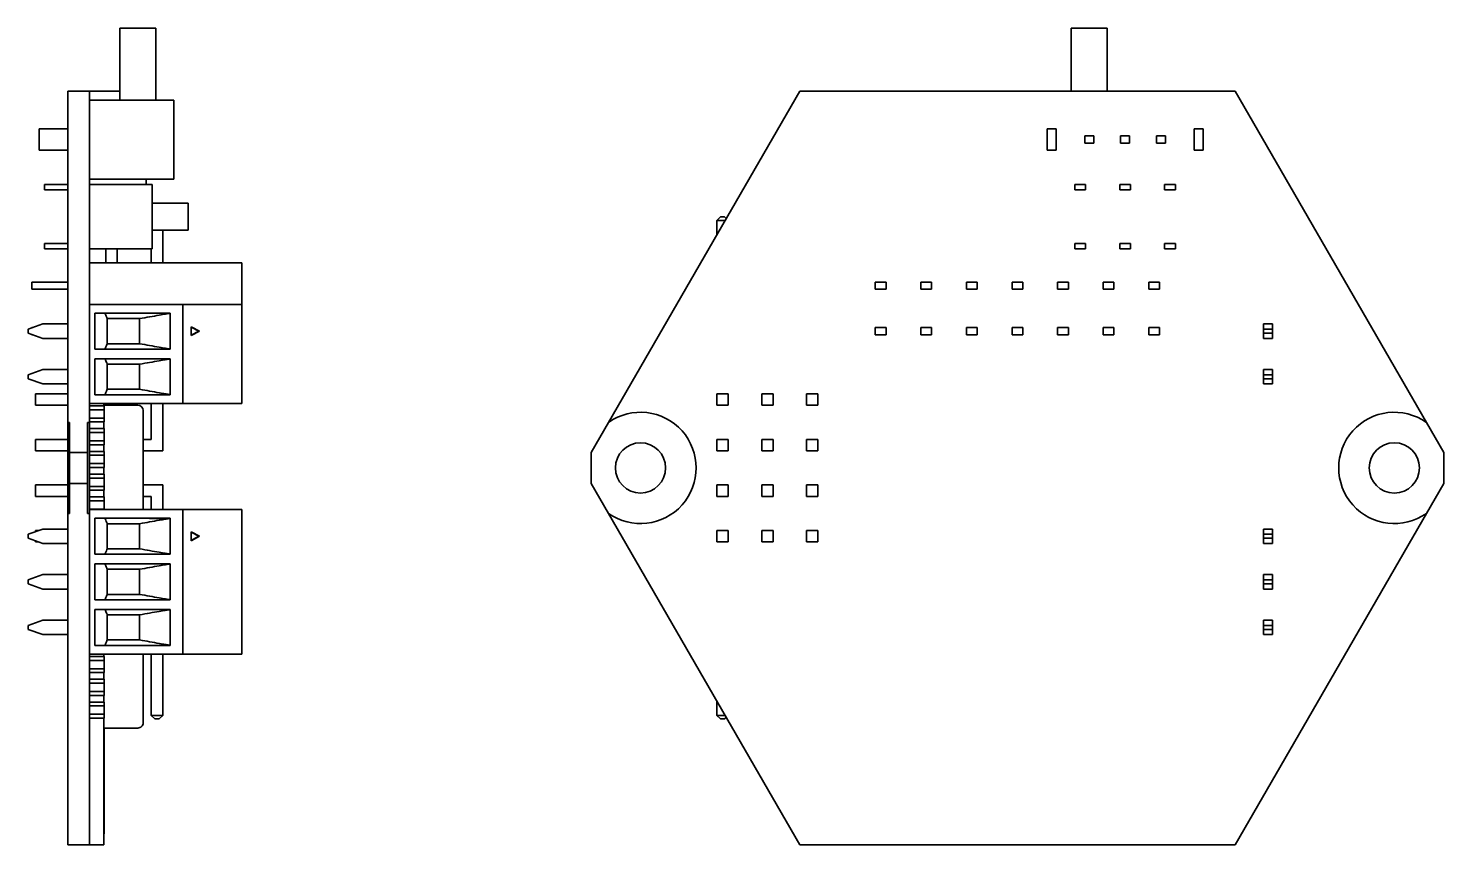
# Model space of a CAD drawing. Header units: millimetres. Extents: x -2 to 186, y -2 to 123.
# Drawn here: x 107.3 to 186.2, y 0 to 45.5 of the extents above; entities that cross this region are included whole.
import ezdxf

# ---------------------------------------------------------------- set-up
doc = ezdxf.new("R2010")
doc.units = ezdxf.units.MM
doc.header["$LTSCALE"] = 0.75
doc.layers.add('表示', color=7, linetype='Continuous', lineweight=35)

msp = doc.modelspace()

# ---------------------------------------------------------------- linework, layer by layer
at = {"layer": '表示', "extrusion": (-1e-16, -1, 0)}
for p, q in [((112.421, 45.5), (114.421, 45.5)), ((112.421, 41.5), (112.421, 45.5)), ((114.421, 41.5), (114.421, 45.5)), ((165.429, 45.5), (167.429, 45.5)), ((165.429, 42), (165.429, 45.5)), ((167.429, 42), (167.429, 45.5)), ((110.721, 42), (109.521, 42)), ((109.521, 23.534), (109.521, 42)), ((112.021, 42), (110.721, 42)), ((110.721, 42), (110.721, 23.534)), ((112.021, 42), (112.421, 42)), ((150.305, 42), (139.644, 23.534)), ((174.554, 42), (150.305, 42)), ((185.215, 23.534), (174.554, 42)), ((110.721, 41.5), (115.421, 41.5)), ((115.421, 41.5), (115.421, 37.1)), ((109.521, 39.9), (107.921, 39.9)), ((107.921, 38.7), (107.921, 39.9)), ((164.579, 39.9), (164.079, 39.9)), ((164.079, 39.9), (164.079, 38.7)), ((164.579, 38.7), (164.579, 39.9)), ((166.179, 39.5), (166.179, 39.1)), ((166.679, 39.5), (166.179, 39.5)), ((166.679, 39.1), (166.679, 39.5)), ((168.679, 39.5), (168.179, 39.5)), ((168.179, 39.5), (168.179, 39.1)), ((168.679, 39.1), (168.679, 39.5)), ((170.679, 39.5), (170.179, 39.5)), ((170.179, 39.5), (170.179, 39.1)), ((170.679, 39.1), (170.679, 39.5)), ((172.279, 39.9), (172.279, 38.7)), ((172.779, 39.9), (172.279, 39.9)), ((172.779, 38.7), (172.779, 39.9)), ((109.521, 38.7), (107.921, 38.7)), ((164.079, 38.7), (164.579, 38.7)), ((166.179, 39.1), (166.679, 39.1)), ((168.179, 39.1), (168.679, 39.1)), ((170.179, 39.1), (170.679, 39.1)), ((172.279, 38.7), (172.779, 38.7)), ((110.721, 37.1), (115.421, 37.1)), ((113.881, 37.1), (113.881, 36.8)), ((109.521, 36.8), (108.221, 36.8)), ((108.221, 36.5), (108.221, 36.8)), ((109.521, 36.5), (108.221, 36.5)), ((110.721, 36.8), (114.221, 36.8)), ((114.221, 36.8), (114.221, 33.2)), ((165.629, 36.8), (165.629, 36.5)), ((166.229, 36.8), (165.629, 36.8)), ((165.629, 36.5), (166.229, 36.5)), ((166.229, 36.5), (166.229, 36.8)), ((168.129, 36.8), (168.129, 36.5)), ((168.729, 36.8), (168.129, 36.8)), ((168.129, 36.5), (168.729, 36.5)), ((168.729, 36.5), (168.729, 36.8)), ((170.629, 36.8), (170.629, 36.5)), ((171.229, 36.8), (170.629, 36.8)), ((170.629, 36.5), (171.229, 36.5)), ((171.229, 36.5), (171.229, 36.8)), ((114.221, 35.75), (116.221, 35.75)), ((116.221, 35.75), (116.221, 34.25)), ((145.881, 34.992), (145.681, 34.792)), ((145.681, 34.792), (146.143, 34.792)), ((145.681, 33.992), (145.681, 34.792)), ((146.117, 34.992), (145.881, 34.992)), ((146.207, 34.902), (146.117, 34.992)), ((114.221, 34.25), (116.221, 34.25)), ((114.808, 32.43), (114.808, 34.25)), ((109.521, 33.5), (108.221, 33.5)), ((108.221, 33.2), (108.221, 33.5)), ((109.521, 33.2), (108.221, 33.2)), ((110.721, 33.2), (114.221, 33.2)), ((111.632, 32.43), (111.632, 33.2)), ((112.268, 32.43), (112.268, 33.2)), ((114.172, 32.43), (114.172, 33.2)), ((165.629, 33.5), (165.629, 33.2)), ((166.229, 33.5), (165.629, 33.5)), ((165.629, 33.2), (166.229, 33.2)), ((166.229, 33.2), (166.229, 33.5)), ((168.129, 33.5), (168.129, 33.2)), ((168.729, 33.5), (168.129, 33.5)), ((168.129, 33.2), (168.729, 33.2)), ((168.729, 33.2), (168.729, 33.5)), ((170.629, 33.5), (170.629, 33.2)), ((171.229, 33.5), (170.629, 33.5)), ((170.629, 33.2), (171.229, 33.2)), ((171.229, 33.2), (171.229, 33.5)), ((110.721, 32.43), (119.221, 32.43)), ((119.221, 32.43), (119.221, 30.115)), ((109.521, 31.36), (107.521, 31.36)), ((107.521, 30.96), (107.521, 31.36)), ((109.521, 30.96), (107.521, 30.96)), ((155.109, 31.36), (154.509, 31.36)), ((154.509, 31.36), (154.509, 30.96)), ((154.509, 30.96), (155.109, 30.96)), ((155.109, 30.96), (155.109, 31.36)), ((157.649, 31.36), (157.049, 31.36)), ((157.049, 31.36), (157.049, 30.96)), ((157.049, 30.96), (157.649, 30.96)), ((157.649, 30.96), (157.649, 31.36)), ((160.189, 31.36), (159.589, 31.36)), ((159.589, 31.36), (159.589, 30.96)), ((159.589, 30.96), (160.189, 30.96)), ((160.189, 30.96), (160.189, 31.36)), ((162.729, 31.36), (162.129, 31.36)), ((162.129, 31.36), (162.129, 30.96)), ((162.129, 30.96), (162.729, 30.96)), ((162.729, 30.96), (162.729, 31.36)), ((165.269, 31.36), (164.669, 31.36)), ((164.669, 31.36), (164.669, 30.96)), ((164.669, 30.96), (165.269, 30.96)), ((165.269, 30.96), (165.269, 31.36)), ((167.809, 31.36), (167.209, 31.36)), ((167.209, 31.36), (167.209, 30.96)), ((167.209, 30.96), (167.809, 30.96)), ((167.809, 30.96), (167.809, 31.36)), ((170.349, 31.36), (169.749, 31.36)), ((169.749, 31.36), (169.749, 30.96)), ((169.749, 30.96), (170.349, 30.96)), ((170.349, 30.96), (170.349, 31.36)), ((115.721, 30.115), (110.721, 30.115)), ((115.921, 30.115), (115.721, 30.115)), ((119.091, 30.115), (115.921, 30.115)), ((115.921, 30.115), (115.921, 24.585)), ((119.221, 30.115), (119.091, 30.115)), ((119.221, 30.115), (119.221, 24.585)), ((111.021, 29.62), (111.021, 27.62)), ((115.221, 29.62), (111.021, 29.62)), ((111.721, 29.32), (113.521, 29.32)), ((111.721, 29.32), (111.721, 27.92)), ((113.521, 29.32), (113.521, 27.92)), ((115.215, 29.619), (115.215, 27.621)), ((115.22, 29.62), (115.22, 27.62)), ((115.221, 29.62), (115.221, 27.62)), ((108.121, 29.02), (107.321, 28.729)), ((107.321, 28.511), (107.321, 28.729)), ((107.321, 28.511), (108.121, 28.22)), ((107.571, 28.82), (107.521, 28.82)), ((107.521, 28.802), (107.521, 28.82)), ((107.521, 28.42), (107.521, 28.438)), ((107.571, 28.42), (107.521, 28.42)), ((108.121, 29.02), (109.521, 29.02)), ((116.389, 28.87), (116.389, 28.37)), ((116.857, 28.62), (116.389, 28.87)), ((116.822, 28.62), (116.389, 28.851)), ((116.389, 28.37), (116.857, 28.62)), ((116.389, 28.389), (116.822, 28.62)), ((116.822, 28.62), (116.857, 28.62)), ((155.109, 28.82), (154.509, 28.82)), ((154.509, 28.82), (154.509, 28.42)), ((154.509, 28.42), (155.109, 28.42)), ((155.109, 28.42), (155.109, 28.82)), ((157.649, 28.82), (157.049, 28.82)), ((157.049, 28.82), (157.049, 28.42)), ((157.049, 28.42), (157.649, 28.42)), ((157.649, 28.42), (157.649, 28.82)), ((160.189, 28.82), (159.589, 28.82)), ((159.589, 28.82), (159.589, 28.42)), ((159.589, 28.42), (160.189, 28.42)), ((160.189, 28.42), (160.189, 28.82)), ((162.729, 28.82), (162.129, 28.82)), ((162.129, 28.82), (162.129, 28.42)), ((162.129, 28.42), (162.729, 28.42)), ((162.729, 28.42), (162.729, 28.82)), ((165.269, 28.82), (164.669, 28.82)), ((164.669, 28.82), (164.669, 28.42)), ((164.669, 28.42), (165.269, 28.42)), ((165.269, 28.42), (165.269, 28.82)), ((167.809, 28.82), (167.209, 28.82)), ((167.209, 28.82), (167.209, 28.42)), ((167.209, 28.42), (167.809, 28.42)), ((167.809, 28.42), (167.809, 28.82)), ((170.349, 28.82), (169.749, 28.82)), ((169.749, 28.82), (169.749, 28.42)), ((169.749, 28.42), (170.349, 28.42)), ((170.349, 28.42), (170.349, 28.82)), ((176.149, 29.02), (176.649, 29.02)), ((176.149, 28.729), (176.149, 29.02)), ((176.149, 28.729), (176.149, 28.511)), ((176.649, 28.729), (176.149, 28.729)), ((176.149, 28.22), (176.149, 28.511)), ((176.149, 28.511), (176.649, 28.511)), ((176.649, 29.02), (176.649, 28.729)), ((176.649, 28.511), (176.649, 28.729)), ((176.649, 28.511), (176.649, 28.22)), ((108.121, 28.22), (109.521, 28.22)), ((115.221, 27.62), (111.021, 27.62)), ((111.721, 27.92), (113.521, 27.92)), ((176.649, 28.22), (176.149, 28.22)), ((111.021, 27.08), (111.021, 25.08)), ((115.221, 27.08), (111.021, 27.08)), ((115.215, 27.079), (115.215, 25.081)), ((115.22, 27.08), (115.22, 25.08)), ((115.221, 27.08), (115.221, 25.08)), ((108.121, 26.48), (107.321, 26.189)), ((107.321, 25.971), (107.321, 26.189)), ((108.121, 26.48), (109.521, 26.48)), ((111.721, 26.78), (113.521, 26.78)), ((111.721, 26.78), (111.721, 25.38)), ((113.521, 26.78), (113.521, 25.38)), ((176.149, 26.48), (176.649, 26.48)), ((176.149, 26.189), (176.149, 26.48)), ((176.149, 26.189), (176.149, 25.971)), ((176.649, 26.189), (176.149, 26.189)), ((176.649, 26.48), (176.649, 26.189)), ((176.649, 25.971), (176.649, 26.189)), ((107.321, 25.971), (108.121, 25.68)), ((108.121, 25.68), (109.521, 25.68)), ((111.721, 25.38), (113.521, 25.38)), ((176.149, 25.68), (176.149, 25.971)), ((176.149, 25.971), (176.649, 25.971)), ((176.649, 25.68), (176.149, 25.68)), ((176.649, 25.971), (176.649, 25.68)), ((107.721, 25.128), (109.521, 25.128)), ((107.721, 24.492), (107.721, 25.128)), ((107.721, 24.492), (109.521, 24.492)), ((115.721, 24.585), (110.721, 24.585)), ((110.721, 24.46), (111.556, 24.46)), ((115.221, 25.08), (111.021, 25.08)), ((111.521, 24.585), (111.521, 24.46)), ((111.521, 24.5), (113.421, 24.5)), ((111.556, 24.46), (111.556, 24.242)), ((112.268, 24.5), (112.268, 24.585)), ((114.172, 22.588), (114.172, 24.585)), ((114.808, 21.952), (114.808, 24.585)), ((115.721, 24.585), (115.921, 24.585)), ((119.091, 24.585), (115.921, 24.585)), ((119.091, 24.585), (119.221, 24.585)), ((145.681, 24.492), (145.681, 25.128)), ((145.681, 25.128), (146.317, 25.128)), ((145.681, 24.492), (146.317, 24.492)), ((146.317, 24.492), (146.317, 25.128)), ((148.181, 24.492), (148.181, 25.128)), ((148.181, 25.128), (148.817, 25.128)), ((148.181, 24.492), (148.817, 24.492)), ((148.817, 24.492), (148.817, 25.128)), ((150.681, 24.492), (150.681, 25.128)), ((150.681, 25.128), (151.317, 25.128)), ((150.681, 24.492), (151.317, 24.492)), ((151.317, 24.492), (151.317, 25.128)), ((110.721, 24.242), (111.556, 24.242)), ((110.721, 23.777), (111.556, 23.777)), ((111.556, 24.242), (111.556, 23.777)), ((111.556, 23.777), (111.556, 23.56)), ((113.721, 24.2), (113.721, 18.685)), ((109.521, 18.466), (109.521, 23.534)), ((109.521, 23.534), (109.621, 23.534)), ((109.621, 23.534), (109.621, 21.864)), ((110.621, 21.864), (110.621, 23.534)), ((110.621, 23.534), (110.721, 23.534)), ((110.721, 23.56), (111.556, 23.56)), ((110.721, 23.534), (110.721, 18.466)), ((110.721, 23.19), (111.556, 23.19)), ((110.721, 22.973), (111.556, 22.973)), ((111.521, 23.56), (111.521, 23.19)), ((111.556, 23.19), (111.556, 22.973)), ((111.556, 22.973), (111.556, 22.508)), ((138.679, 21.864), (139.644, 23.534)), ((185.215, 23.534), (186.179, 21.864)), ((107.721, 22.588), (109.521, 22.588)), ((107.721, 21.952), (107.721, 22.588)), ((110.721, 22.508), (111.556, 22.508)), ((110.721, 22.29), (111.556, 22.29)), ((111.521, 22.29), (111.521, 21.92)), ((111.556, 22.508), (111.556, 22.29)), ((113.721, 22.588), (114.172, 22.588)), ((145.681, 21.952), (145.681, 22.588)), ((145.681, 22.588), (146.317, 22.588)), ((146.317, 21.952), (146.317, 22.588)), ((148.181, 21.952), (148.181, 22.588)), ((148.181, 22.588), (148.817, 22.588)), ((148.817, 21.952), (148.817, 22.588)), ((150.681, 21.952), (150.681, 22.588)), ((150.681, 22.588), (151.317, 22.588)), ((151.317, 21.952), (151.317, 22.588)), ((107.721, 21.952), (109.521, 21.952)), ((109.621, 21.864), (109.621, 20.136)), ((110.621, 21.864), (109.621, 21.864)), ((110.621, 20.136), (110.621, 21.864)), ((110.721, 21.92), (111.556, 21.92)), ((110.721, 21.703), (111.556, 21.703)), ((111.556, 21.92), (111.556, 21.703)), ((111.556, 21.703), (111.556, 21.238)), ((113.721, 21.952), (114.808, 21.952)), ((138.679, 20.136), (138.679, 21.864)), ((145.681, 21.952), (146.317, 21.952)), ((148.181, 21.952), (148.817, 21.952)), ((150.681, 21.952), (151.317, 21.952)), ((186.179, 21.864), (186.179, 20.136)), ((110.721, 21.238), (111.556, 21.238)), ((110.721, 21.02), (111.556, 21.02)), ((110.721, 20.65), (111.556, 20.65)), ((111.521, 21.02), (111.521, 20.65)), ((111.556, 21.238), (111.556, 21.02)), ((111.556, 20.65), (111.556, 20.433)), ((107.721, 20.048), (109.521, 20.048)), ((107.721, 20.048), (107.721, 19.412)), ((109.621, 20.136), (109.621, 18.466)), ((110.621, 20.136), (109.621, 20.136)), ((110.621, 18.466), (110.621, 20.136)), ((110.721, 20.433), (111.556, 20.433)), ((110.721, 19.968), (111.556, 19.968)), ((110.721, 19.75), (111.556, 19.75)), ((111.521, 19.75), (111.521, 19.38)), ((111.556, 20.433), (111.556, 19.968)), ((111.556, 19.968), (111.556, 19.75)), ((113.721, 20.048), (114.808, 20.048)), ((114.808, 20.048), (114.808, 18.685)), ((139.644, 18.466), (138.679, 20.136)), ((145.681, 20.048), (146.317, 20.048)), ((145.681, 20.048), (145.681, 19.412)), ((146.317, 20.048), (146.317, 19.412)), ((148.181, 20.048), (148.817, 20.048)), ((148.181, 20.048), (148.181, 19.412)), ((148.817, 20.048), (148.817, 19.412)), ((150.681, 20.048), (151.317, 20.048)), ((150.681, 20.048), (150.681, 19.412)), ((151.317, 20.048), (151.317, 19.412)), ((186.179, 20.136), (185.215, 18.466)), ((107.721, 19.412), (109.521, 19.412)), ((110.721, 19.38), (111.556, 19.38)), ((110.721, 19.163), (111.556, 19.163)), ((111.556, 19.38), (111.556, 19.163)), ((111.556, 19.163), (111.556, 18.698)), ((113.721, 19.412), (114.172, 19.412)), ((114.172, 19.412), (114.172, 18.685)), ((145.681, 19.412), (146.317, 19.412)), ((148.181, 19.412), (148.817, 19.412)), ((150.681, 19.412), (151.317, 19.412)), ((109.621, 18.466), (109.521, 18.466)), ((109.521, 0), (109.521, 18.466)), ((110.721, 18.466), (110.621, 18.466)), ((110.721, 18.698), (111.556, 18.698)), ((115.721, 18.685), (110.721, 18.685)), ((110.721, 18.466), (110.721, 0)), ((111.021, 18.19), (111.021, 16.19)), ((115.221, 18.19), (111.021, 18.19)), ((111.556, 18.698), (111.556, 18.685)), ((115.215, 18.189), (115.215, 16.191)), ((115.22, 18.19), (115.22, 16.19)), ((115.221, 18.19), (115.221, 16.19)), ((115.921, 18.685), (115.721, 18.685)), ((119.091, 18.685), (115.921, 18.685)), ((115.921, 18.685), (115.921, 10.615)), ((119.221, 18.685), (119.091, 18.685)), ((119.221, 18.685), (119.221, 10.615)), ((139.644, 18.466), (150.305, 0)), ((174.554, 0), (185.215, 18.466)), ((108.121, 17.59), (107.321, 17.299)), ((107.721, 17.508), (107.895, 17.508)), ((107.721, 17.508), (107.721, 17.444)), ((108.121, 17.59), (109.521, 17.59)), ((111.721, 17.89), (113.521, 17.89)), ((111.721, 17.89), (111.721, 16.49)), ((113.521, 17.89), (113.521, 16.49)), ((116.389, 17.44), (116.389, 16.94)), ((116.857, 17.19), (116.389, 17.44)), ((116.822, 17.19), (116.389, 17.421)), ((145.681, 17.508), (146.317, 17.508)), ((145.681, 17.508), (145.681, 16.872)), ((146.317, 17.508), (146.317, 16.872)), ((148.181, 17.508), (148.817, 17.508)), ((148.181, 17.508), (148.181, 16.872)), ((148.817, 17.508), (148.817, 16.872)), ((150.681, 17.508), (151.317, 17.508)), ((150.681, 17.508), (150.681, 16.872)), ((151.317, 17.508), (151.317, 16.872)), ((176.149, 17.59), (176.649, 17.59)), ((176.149, 17.299), (176.149, 17.59)), ((176.649, 17.59), (176.649, 17.299)), ((107.321, 17.081), (107.321, 17.299)), ((107.321, 17.081), (108.121, 16.79)), ((107.721, 16.936), (107.721, 16.872)), ((107.721, 16.872), (107.895, 16.872)), ((108.121, 16.79), (109.521, 16.79)), ((116.389, 16.94), (116.857, 17.19)), ((116.389, 16.959), (116.822, 17.19)), ((116.822, 17.19), (116.857, 17.19)), ((145.681, 16.872), (146.317, 16.872)), ((148.181, 16.872), (148.817, 16.872)), ((150.681, 16.872), (151.317, 16.872)), ((176.149, 17.299), (176.149, 17.081)), ((176.649, 17.299), (176.149, 17.299)), ((176.149, 16.79), (176.149, 17.081)), ((176.149, 17.081), (176.649, 17.081)), ((176.649, 16.79), (176.149, 16.79)), ((176.649, 17.081), (176.649, 17.299)), ((176.649, 17.081), (176.649, 16.79)), ((115.221, 16.19), (111.021, 16.19)), ((111.721, 16.49), (113.521, 16.49)), ((108.121, 15.05), (107.321, 14.759)), ((108.121, 15.05), (109.521, 15.05)), ((111.021, 15.65), (111.021, 13.65)), ((115.221, 15.65), (111.021, 15.65)), ((111.721, 15.35), (113.521, 15.35)), ((111.721, 15.35), (111.721, 13.95)), ((113.521, 15.35), (113.521, 13.95)), ((115.215, 15.649), (115.215, 13.651)), ((115.22, 15.65), (115.22, 13.65)), ((115.221, 15.65), (115.221, 13.65)), ((176.149, 15.05), (176.649, 15.05)), ((176.149, 14.759), (176.149, 15.05)), ((176.649, 15.05), (176.649, 14.759)), ((107.321, 14.541), (107.321, 14.759)), ((107.321, 14.541), (108.121, 14.25)), ((108.121, 14.25), (109.521, 14.25)), ((176.149, 14.759), (176.149, 14.541)), ((176.649, 14.759), (176.149, 14.759)), ((176.149, 14.25), (176.149, 14.541)), ((176.149, 14.541), (176.649, 14.541)), ((176.649, 14.25), (176.149, 14.25)), ((176.649, 14.541), (176.649, 14.759)), ((176.649, 14.541), (176.649, 14.25)), ((115.221, 13.65), (111.021, 13.65)), ((111.721, 13.95), (113.521, 13.95)), ((111.021, 13.11), (111.021, 11.11)), ((115.221, 13.11), (111.021, 13.11)), ((111.721, 12.81), (113.521, 12.81)), ((111.721, 12.81), (111.721, 11.41)), ((113.521, 12.81), (113.521, 11.41)), ((115.215, 13.109), (115.215, 11.111)), ((115.22, 13.11), (115.22, 11.11)), ((115.221, 13.11), (115.221, 11.11)), ((108.121, 12.51), (107.321, 12.219)), ((107.321, 12.001), (107.321, 12.219)), ((107.321, 12.001), (108.121, 11.71)), ((108.121, 12.51), (109.521, 12.51)), ((176.149, 12.51), (176.649, 12.51)), ((176.149, 12.219), (176.149, 12.51)), ((176.149, 12.219), (176.149, 12.001)), ((176.649, 12.219), (176.149, 12.219)), ((176.149, 11.71), (176.149, 12.001)), ((176.149, 12.001), (176.649, 12.001)), ((176.649, 12.51), (176.649, 12.219)), ((176.649, 12.001), (176.649, 12.219)), ((176.649, 12.001), (176.649, 11.71)), ((108.121, 11.71), (109.521, 11.71)), ((115.221, 11.11), (111.021, 11.11)), ((111.721, 11.41), (113.521, 11.41)), ((176.649, 11.71), (176.149, 11.71)), ((115.721, 10.615), (110.721, 10.615)), ((110.721, 10.49), (111.556, 10.49)), ((110.721, 10.273), (111.556, 10.273)), ((111.521, 10.615), (111.521, 10.49)), ((111.556, 10.49), (111.556, 10.273)), ((111.556, 10.273), (111.556, 9.807)), ((113.721, 10.615), (113.721, 6.8)), ((114.172, 10.615), (114.172, 7.208)), ((114.808, 10.615), (114.808, 7.208)), ((115.721, 10.615), (115.921, 10.615)), ((119.091, 10.615), (115.921, 10.615)), ((119.091, 10.615), (119.221, 10.615)), ((110.721, 9.807), (111.556, 9.807)), ((110.721, 9.59), (111.556, 9.59)), ((111.521, 9.59), (111.521, 9.22)), ((111.556, 9.807), (111.556, 9.59)), ((110.721, 9.22), (111.556, 9.22)), ((110.721, 9.002), (111.556, 9.002)), ((111.556, 9.22), (111.556, 9.002)), ((111.556, 9.002), (111.556, 8.537)), ((110.721, 8.537), (111.556, 8.537)), ((110.721, 8.32), (111.556, 8.32)), ((110.721, 7.95), (111.556, 7.95)), ((111.521, 8.32), (111.521, 7.95)), ((111.556, 8.537), (111.556, 8.32)), ((111.556, 7.95), (111.556, 7.732)), ((145.681, 8.008), (145.681, 7.208)), ((110.721, 7.732), (111.556, 7.732)), ((110.721, 7.268), (111.556, 7.268)), ((111.556, 7.732), (111.556, 7.268)), ((111.556, 7.268), (111.556, 7.05)), ((114.172, 7.208), (114.372, 7.008)), ((114.172, 7.208), (114.808, 7.208)), ((114.808, 7.208), (114.608, 7.008)), ((145.881, 7.008), (145.681, 7.208)), ((145.681, 7.208), (146.143, 7.208)), ((146.207, 7.098), (146.117, 7.008)), ((110.721, 7.05), (111.556, 7.05)), ((111.521, 7.05), (111.521, 0)), ((111.521, 6.5), (113.421, 6.5)), ((111.556, 6.5), (111.556, 0.6)), ((114.608, 7.008), (114.372, 7.008)), ((146.117, 7.008), (145.881, 7.008)), ((110.721, 0), (109.521, 0)), ((110.721, 0), (111.521, 0)), ((111.521, 0.6), (111.556, 0.6)), ((150.305, 0), (174.554, 0))]:
    msp.add_line(p, q, dxfattribs=at)
at = {"layer": '表示'}
for centre in [(141.429, 21), (183.429, 21)]:
    msp.add_circle(centre, 1.4, dxfattribs=at)
at = {"layer": '表示', "extrusion": (3e-16, 0, -1)}
for centre, start, end in [((-141.429, 21), 54.82835, 305.17165), ((-183.429, 21), 234.82835, 125.17165)]:
    msp.add_arc(centre, 3.1, start, end, dxfattribs=at)
at = {"layer": '表示', "extrusion": (0, 0, -1)}
msp.add_ellipse((113.421, 24.2), major_axis=(0.212, 0.212), ratio=1, start_param=-0.785398, end_param=0.785398, dxfattribs=at)
at = {"layer": '表示'}
msp.add_ellipse((113.421, 6.8), major_axis=(-0.212, 0.212), ratio=1, start_param=2.356194, end_param=3.926991, dxfattribs=at)
for points in [[(111.408, 29.62), (111.427, 29.62), (111.446, 29.62), (111.463, 29.62)], [(115.221, 29.62), (115.221, 29.62), (115.22, 29.62), (115.22, 29.62)], [(111.57, 27.62), (111.572, 27.62), (111.574, 27.62), (111.576, 27.619)], [(115.221, 27.62), (115.221, 27.62), (115.22, 27.62), (115.22, 27.62)], [(111.408, 27.08), (111.427, 27.08), (111.446, 27.08), (111.463, 27.08)], [(115.221, 27.08), (115.221, 27.08), (115.22, 27.08), (115.22, 27.08)], [(111.57, 25.08), (111.572, 25.08), (111.574, 25.08), (111.576, 25.079)], [(115.221, 25.08), (115.221, 25.08), (115.22, 25.08), (115.22, 25.08)], [(111.408, 18.19), (111.427, 18.19), (111.446, 18.19), (111.463, 18.19)], [(115.221, 18.19), (115.221, 18.19), (115.22, 18.19), (115.22, 18.19)], [(111.57, 16.19), (111.572, 16.19), (111.574, 16.19), (111.576, 16.189)], [(115.221, 16.19), (115.221, 16.19), (115.22, 16.19), (115.22, 16.19)], [(111.408, 15.65), (111.427, 15.65), (111.446, 15.65), (111.463, 15.65)], [(115.221, 15.65), (115.221, 15.65), (115.22, 15.65), (115.22, 15.65)], [(111.57, 13.65), (111.572, 13.65), (111.574, 13.65), (111.576, 13.649)], [(115.221, 13.65), (115.221, 13.65), (115.22, 13.65), (115.22, 13.65)], [(111.408, 13.11), (111.427, 13.11), (111.446, 13.11), (111.463, 13.11)], [(115.221, 13.11), (115.221, 13.11), (115.22, 13.11), (115.22, 13.11)], [(111.57, 11.11), (111.572, 11.11), (111.574, 11.11), (111.576, 11.109)], [(115.221, 11.11), (115.221, 11.11), (115.22, 11.11), (115.22, 11.11)]]:
    msp.add_open_spline(points, degree=3, dxfattribs=at)
at = {"layer": '表示', "extrusion": (-1.24516e-10, 1.56538e-06, 1)}
for points in [[(111.967, 29.62), (111.9, 29.62), (111.832, 29.62), (111.731, 29.62), (111.698, 29.62), (111.597, 29.62), (111.53, 29.62), (111.463, 29.62)], [(111.967, 27.08), (111.9, 27.08), (111.832, 27.08), (111.731, 27.08), (111.698, 27.08), (111.597, 27.08), (111.53, 27.08), (111.463, 27.08)], [(111.967, 18.19), (111.9, 18.19), (111.832, 18.19), (111.731, 18.19), (111.698, 18.19), (111.597, 18.19), (111.53, 18.19), (111.463, 18.19)], [(111.967, 15.65), (111.9, 15.65), (111.832, 15.65), (111.731, 15.65), (111.698, 15.65), (111.597, 15.65), (111.53, 15.65), (111.463, 15.65)], [(111.967, 13.11), (111.9, 13.11), (111.832, 13.11), (111.731, 13.11), (111.698, 13.11), (111.597, 13.11), (111.53, 13.11), (111.463, 13.11)]]:
    msp.add_open_spline(points, degree=3, knots=[0.16537455, 0.16537455, 0.16537455, 0.16537455, 0.18569378, 0.18569378, 0.19570886, 0.19570886, 0.2158932, 0.2158932, 0.2158932, 0.2158932], dxfattribs=at)
at = {"layer": '表示', "extrusion": (-7.08588e-11, -3.12542e-07, 1)}
for points in [[(115.215, 29.619), (114.002, 29.619), (112.789, 29.62), (111.576, 29.62)], [(115.215, 27.079), (114.002, 27.079), (112.789, 27.08), (111.576, 27.08)], [(115.215, 18.189), (114.002, 18.189), (112.789, 18.19), (111.576, 18.19)], [(115.215, 15.649), (114.002, 15.649), (112.789, 15.65), (111.576, 15.65)], [(115.215, 13.109), (114.002, 13.109), (112.789, 13.11), (111.576, 13.11)]]:
    msp.add_open_spline(points, degree=3, dxfattribs=at)
at = {"layer": '表示'}
for points, knots in [([(111.589, 29.62), (111.59, 29.62), (111.591, 29.619), (111.593, 29.617), (111.595, 29.615), (111.601, 29.604), (111.61, 29.581), (111.644, 29.5), (111.681, 29.413), (111.721, 29.32)], [-0.05656539, -0.05656539, -0.05656539, -0.05656539, -0.05440299, -0.05440299, -0.05016885, -0.05016885, -0.03544141, -0.03544141, 0, 0, 0, 0]), ([(115.22, 29.62), (114.757, 29.62), (114.294, 29.62), (113.598, 29.62), (113.365, 29.62), (113.008, 29.62), (112.882, 29.62), (112.689, 29.62), (112.617, 29.62), (112.533, 29.62), (112.513, 29.62), (112.475, 29.62), (112.456, 29.62), (112.438, 29.62)], [0, 0, 0, 0, 0.138951, 0.138951, 0.2087546, 0.2087546, 0.2463469, 0.2463469, 0.2696441, 0.2696441, 0.2771515, 0.2771515, 0.2847075, 0.2847075, 0.2847075, 0.2847075]), ([(115.215, 29.619), (115.208, 29.618), (115.147, 29.607), (115.059, 29.592), (114.879, 29.56), (114.367, 29.469), (113.913, 29.389), (113.521, 29.32)], [0.7392066, 0.7392066, 0.7392066, 0.7392066, 0.75, 0.8046875, 0.8125, 0.859375, 1, 1, 1, 1]), ([(115.22, 29.62), (115.22, 29.62), (115.218, 29.62), (115.215, 29.619), (115.215, 29.619)], [0.69837001, 0.69837001, 0.69837001, 0.69837001, 0.703125, 0.71515506, 0.71515506, 0.71515506, 0.71515506]), ([(111.585, 27.62), (111.587, 27.62), (111.589, 27.62), (111.591, 27.621), (111.593, 27.622), (111.596, 27.627), (111.598, 27.63), (111.605, 27.646), (111.618, 27.677), (111.645, 27.743), (111.707, 27.889), (111.721, 27.92)], [0.0428945, 0.0428945, 0.0428945, 0.0428945, 0.0466724, 0.0466724, 0.0505872, 0.0505872, 0.0545182, 0.0545182, 0.0698003, 0.0698003, 0.1503997, 0.1503997, 0.1503997, 0.1503997]), ([(112.438, 27.62), (112.468, 27.62), (112.497, 27.62), (112.561, 27.62), (112.594, 27.62), (112.68, 27.62), (112.735, 27.62), (112.902, 27.62), (113.018, 27.62), (113.365, 27.62), (113.598, 27.62), (114.294, 27.62), (114.757, 27.62), (115.22, 27.62)], [0, 0, 0, 0, 0.0120615, 0.0120615, 0.0238835, 0.0238835, 0.0412841, 0.0412841, 0.0760171, 0.0760171, 0.1458207, 0.1458207, 0.2847717, 0.2847717, 0.2847717, 0.2847717]), ([(115.215, 27.621), (115.208, 27.622), (115.147, 27.633), (115.059, 27.648), (114.879, 27.68), (114.367, 27.771), (113.913, 27.851), (113.521, 27.92)], [0.7392066, 0.7392066, 0.7392066, 0.7392066, 0.75, 0.8046875, 0.8125, 0.859375, 1, 1, 1, 1]), ([(115.22, 27.62), (115.22, 27.62), (115.218, 27.62), (115.215, 27.621), (115.215, 27.621)], [0.69837001, 0.69837001, 0.69837001, 0.69837001, 0.703125, 0.71515506, 0.71515506, 0.71515506, 0.71515506]), ([(111.589, 27.08), (111.59, 27.08), (111.591, 27.079), (111.593, 27.077), (111.595, 27.075), (111.601, 27.064), (111.61, 27.041), (111.644, 26.96), (111.681, 26.873), (111.721, 26.78)], [-0.05656539, -0.05656539, -0.05656539, -0.05656539, -0.05440299, -0.05440299, -0.05016885, -0.05016885, -0.03544141, -0.03544141, 0, 0, 0, 0]), ([(115.22, 27.08), (114.757, 27.08), (114.294, 27.08), (113.598, 27.08), (113.365, 27.08), (113.008, 27.08), (112.882, 27.08), (112.689, 27.08), (112.617, 27.08), (112.533, 27.08), (112.513, 27.08), (112.475, 27.08), (112.456, 27.08), (112.438, 27.08)], [0, 0, 0, 0, 0.138951, 0.138951, 0.2087546, 0.2087546, 0.2463469, 0.2463469, 0.2696441, 0.2696441, 0.2771515, 0.2771515, 0.2847075, 0.2847075, 0.2847075, 0.2847075]), ([(115.215, 27.079), (115.208, 27.078), (115.147, 27.067), (115.059, 27.052), (114.879, 27.02), (114.367, 26.929), (113.913, 26.849), (113.521, 26.78)], [0.7392066, 0.7392066, 0.7392066, 0.7392066, 0.75, 0.8046875, 0.8125, 0.859375, 1, 1, 1, 1]), ([(115.22, 27.08), (115.22, 27.08), (115.218, 27.08), (115.215, 27.079), (115.215, 27.079)], [0.69837001, 0.69837001, 0.69837001, 0.69837001, 0.703125, 0.71515506, 0.71515506, 0.71515506, 0.71515506]), ([(111.585, 25.08), (111.587, 25.08), (111.589, 25.08), (111.591, 25.081), (111.593, 25.082), (111.596, 25.087), (111.598, 25.09), (111.605, 25.106), (111.618, 25.137), (111.645, 25.203), (111.707, 25.349), (111.721, 25.38)], [0.0428945, 0.0428945, 0.0428945, 0.0428945, 0.0466724, 0.0466724, 0.0505872, 0.0505872, 0.0545182, 0.0545182, 0.0698003, 0.0698003, 0.1503997, 0.1503997, 0.1503997, 0.1503997]), ([(115.215, 25.081), (115.208, 25.082), (115.147, 25.093), (115.059, 25.108), (114.879, 25.14), (114.367, 25.231), (113.913, 25.311), (113.521, 25.38)], [0.7392066, 0.7392066, 0.7392066, 0.7392066, 0.75, 0.8046875, 0.8125, 0.859375, 1, 1, 1, 1]), ([(112.438, 25.08), (112.468, 25.08), (112.497, 25.08), (112.561, 25.08), (112.594, 25.08), (112.68, 25.08), (112.735, 25.08), (112.902, 25.08), (113.018, 25.08), (113.365, 25.08), (113.598, 25.08), (114.294, 25.08), (114.757, 25.08), (115.22, 25.08)], [0, 0, 0, 0, 0.0120615, 0.0120615, 0.0238835, 0.0238835, 0.0412841, 0.0412841, 0.0760171, 0.0760171, 0.1458207, 0.1458207, 0.2847717, 0.2847717, 0.2847717, 0.2847717]), ([(115.22, 25.08), (115.22, 25.08), (115.218, 25.08), (115.215, 25.081), (115.215, 25.081)], [0.69837001, 0.69837001, 0.69837001, 0.69837001, 0.703125, 0.71515506, 0.71515506, 0.71515506, 0.71515506]), ([(111.589, 18.19), (111.59, 18.19), (111.591, 18.189), (111.593, 18.187), (111.595, 18.185), (111.601, 18.174), (111.61, 18.151), (111.644, 18.07), (111.681, 17.983), (111.721, 17.89)], [-0.05656539, -0.05656539, -0.05656539, -0.05656539, -0.05440299, -0.05440299, -0.05016885, -0.05016885, -0.03544141, -0.03544141, 0, 0, 0, 0]), ([(115.22, 18.19), (114.757, 18.19), (114.294, 18.19), (113.598, 18.19), (113.365, 18.19), (113.008, 18.19), (112.882, 18.19), (112.689, 18.19), (112.617, 18.19), (112.533, 18.19), (112.513, 18.19), (112.475, 18.19), (112.456, 18.19), (112.438, 18.19)], [0, 0, 0, 0, 0.138951, 0.138951, 0.2087546, 0.2087546, 0.2463469, 0.2463469, 0.2696441, 0.2696441, 0.2771515, 0.2771515, 0.2847075, 0.2847075, 0.2847075, 0.2847075]), ([(115.215, 18.189), (115.208, 18.188), (115.147, 18.177), (115.059, 18.162), (114.879, 18.13), (114.367, 18.039), (113.913, 17.959), (113.521, 17.89)], [0.7392066, 0.7392066, 0.7392066, 0.7392066, 0.75, 0.8046875, 0.8125, 0.859375, 1, 1, 1, 1]), ([(115.22, 18.19), (115.22, 18.19), (115.218, 18.19), (115.215, 18.189), (115.215, 18.189)], [0.69837001, 0.69837001, 0.69837001, 0.69837001, 0.703125, 0.71515506, 0.71515506, 0.71515506, 0.71515506]), ([(111.585, 16.19), (111.587, 16.19), (111.589, 16.19), (111.591, 16.191), (111.593, 16.192), (111.596, 16.197), (111.598, 16.2), (111.605, 16.216), (111.618, 16.247), (111.645, 16.313), (111.707, 16.459), (111.721, 16.49)], [0.0428945, 0.0428945, 0.0428945, 0.0428945, 0.0466724, 0.0466724, 0.0505872, 0.0505872, 0.0545182, 0.0545182, 0.0698003, 0.0698003, 0.1503997, 0.1503997, 0.1503997, 0.1503997]), ([(112.438, 16.19), (112.468, 16.19), (112.497, 16.19), (112.561, 16.19), (112.594, 16.19), (112.68, 16.19), (112.735, 16.19), (112.902, 16.19), (113.018, 16.19), (113.365, 16.19), (113.598, 16.19), (114.294, 16.19), (114.757, 16.19), (115.22, 16.19)], [0, 0, 0, 0, 0.0120615, 0.0120615, 0.0238835, 0.0238835, 0.0412841, 0.0412841, 0.0760171, 0.0760171, 0.1458207, 0.1458207, 0.2847717, 0.2847717, 0.2847717, 0.2847717]), ([(115.215, 16.191), (115.208, 16.192), (115.147, 16.203), (115.059, 16.218), (114.879, 16.25), (114.367, 16.341), (113.913, 16.421), (113.521, 16.49)], [0.7392066, 0.7392066, 0.7392066, 0.7392066, 0.75, 0.8046875, 0.8125, 0.859375, 1, 1, 1, 1]), ([(115.22, 16.19), (115.22, 16.19), (115.218, 16.19), (115.215, 16.191), (115.215, 16.191)], [0.69837001, 0.69837001, 0.69837001, 0.69837001, 0.703125, 0.71515506, 0.71515506, 0.71515506, 0.71515506]), ([(111.589, 15.65), (111.59, 15.65), (111.591, 15.649), (111.593, 15.647), (111.595, 15.645), (111.601, 15.634), (111.61, 15.611), (111.644, 15.53), (111.681, 15.443), (111.721, 15.35)], [-0.05656539, -0.05656539, -0.05656539, -0.05656539, -0.05440299, -0.05440299, -0.05016885, -0.05016885, -0.03544141, -0.03544141, 0, 0, 0, 0]), ([(115.22, 15.65), (114.757, 15.65), (114.294, 15.65), (113.598, 15.65), (113.365, 15.65), (113.008, 15.65), (112.882, 15.65), (112.689, 15.65), (112.617, 15.65), (112.533, 15.65), (112.513, 15.65), (112.475, 15.65), (112.456, 15.65), (112.438, 15.65)], [0, 0, 0, 0, 0.138951, 0.138951, 0.2087546, 0.2087546, 0.2463469, 0.2463469, 0.2696441, 0.2696441, 0.2771515, 0.2771515, 0.2847075, 0.2847075, 0.2847075, 0.2847075]), ([(115.215, 15.649), (115.208, 15.648), (115.147, 15.637), (115.059, 15.622), (114.879, 15.59), (114.367, 15.499), (113.913, 15.419), (113.521, 15.35)], [0.7392066, 0.7392066, 0.7392066, 0.7392066, 0.75, 0.8046875, 0.8125, 0.859375, 1, 1, 1, 1]), ([(115.22, 15.65), (115.22, 15.65), (115.218, 15.65), (115.215, 15.649), (115.215, 15.649)], [0.69837001, 0.69837001, 0.69837001, 0.69837001, 0.703125, 0.71515506, 0.71515506, 0.71515506, 0.71515506]), ([(111.585, 13.65), (111.587, 13.65), (111.589, 13.65), (111.591, 13.651), (111.593, 13.652), (111.596, 13.657), (111.598, 13.66), (111.605, 13.676), (111.618, 13.707), (111.645, 13.773), (111.707, 13.919), (111.721, 13.95)], [0.0428945, 0.0428945, 0.0428945, 0.0428945, 0.0466724, 0.0466724, 0.0505872, 0.0505872, 0.0545182, 0.0545182, 0.0698003, 0.0698003, 0.1503997, 0.1503997, 0.1503997, 0.1503997]), ([(112.438, 13.65), (112.468, 13.65), (112.497, 13.65), (112.561, 13.65), (112.594, 13.65), (112.68, 13.65), (112.735, 13.65), (112.902, 13.65), (113.018, 13.65), (113.365, 13.65), (113.598, 13.65), (114.294, 13.65), (114.757, 13.65), (115.22, 13.65)], [0, 0, 0, 0, 0.0120615, 0.0120615, 0.0238835, 0.0238835, 0.0412841, 0.0412841, 0.0760171, 0.0760171, 0.1458207, 0.1458207, 0.2847717, 0.2847717, 0.2847717, 0.2847717]), ([(115.215, 13.651), (115.208, 13.652), (115.147, 13.663), (115.059, 13.678), (114.879, 13.71), (114.367, 13.801), (113.913, 13.881), (113.521, 13.95)], [0.7392066, 0.7392066, 0.7392066, 0.7392066, 0.75, 0.8046875, 0.8125, 0.859375, 1, 1, 1, 1]), ([(115.22, 13.65), (115.22, 13.65), (115.218, 13.65), (115.215, 13.651), (115.215, 13.651)], [0.69837001, 0.69837001, 0.69837001, 0.69837001, 0.703125, 0.71515506, 0.71515506, 0.71515506, 0.71515506]), ([(111.589, 13.11), (111.59, 13.11), (111.591, 13.109), (111.593, 13.107), (111.595, 13.105), (111.601, 13.094), (111.61, 13.071), (111.644, 12.99), (111.681, 12.903), (111.721, 12.81)], [-0.05656539, -0.05656539, -0.05656539, -0.05656539, -0.05440299, -0.05440299, -0.05016885, -0.05016885, -0.03544141, -0.03544141, 0, 0, 0, 0]), ([(115.22, 13.11), (114.757, 13.11), (114.294, 13.11), (113.598, 13.11), (113.365, 13.11), (113.008, 13.11), (112.882, 13.11), (112.689, 13.11), (112.617, 13.11), (112.533, 13.11), (112.513, 13.11), (112.475, 13.11), (112.456, 13.11), (112.438, 13.11)], [0, 0, 0, 0, 0.138951, 0.138951, 0.2087546, 0.2087546, 0.2463469, 0.2463469, 0.2696441, 0.2696441, 0.2771515, 0.2771515, 0.2847075, 0.2847075, 0.2847075, 0.2847075]), ([(115.215, 13.109), (115.208, 13.108), (115.147, 13.097), (115.059, 13.082), (114.879, 13.05), (114.367, 12.959), (113.913, 12.879), (113.521, 12.81)], [0.7392066, 0.7392066, 0.7392066, 0.7392066, 0.75, 0.8046875, 0.8125, 0.859375, 1, 1, 1, 1]), ([(115.22, 13.11), (115.22, 13.11), (115.218, 13.11), (115.215, 13.109), (115.215, 13.109)], [0.69837001, 0.69837001, 0.69837001, 0.69837001, 0.703125, 0.71515506, 0.71515506, 0.71515506, 0.71515506]), ([(111.585, 11.11), (111.587, 11.11), (111.589, 11.11), (111.591, 11.111), (111.593, 11.112), (111.596, 11.117), (111.598, 11.12), (111.605, 11.136), (111.618, 11.167), (111.645, 11.233), (111.707, 11.379), (111.721, 11.41)], [0.0428945, 0.0428945, 0.0428945, 0.0428945, 0.0466724, 0.0466724, 0.0505872, 0.0505872, 0.0545182, 0.0545182, 0.0698003, 0.0698003, 0.1503997, 0.1503997, 0.1503997, 0.1503997]), ([(112.438, 11.11), (112.468, 11.11), (112.497, 11.11), (112.561, 11.11), (112.594, 11.11), (112.68, 11.11), (112.735, 11.11), (112.902, 11.11), (113.018, 11.11), (113.365, 11.11), (113.598, 11.11), (114.294, 11.11), (114.757, 11.11), (115.22, 11.11)], [0, 0, 0, 0, 0.0120615, 0.0120615, 0.0238835, 0.0238835, 0.0412841, 0.0412841, 0.0760171, 0.0760171, 0.1458207, 0.1458207, 0.2847717, 0.2847717, 0.2847717, 0.2847717]), ([(115.215, 11.111), (115.208, 11.112), (115.147, 11.123), (115.059, 11.138), (114.879, 11.17), (114.367, 11.261), (113.913, 11.341), (113.521, 11.41)], [0.7392066, 0.7392066, 0.7392066, 0.7392066, 0.75, 0.8046875, 0.8125, 0.859375, 1, 1, 1, 1]), ([(115.22, 11.11), (115.22, 11.11), (115.218, 11.11), (115.215, 11.111), (115.215, 11.111)], [0.69837001, 0.69837001, 0.69837001, 0.69837001, 0.703125, 0.71515506, 0.71515506, 0.71515506, 0.71515506])]:
    msp.add_open_spline(points, degree=3, knots=knots, dxfattribs=at)
at = {"layer": '表示', "extrusion": (1.30104e-10, 1.63772e-06, -1)}
for points in [[(111.463, 27.62), (111.463, 27.62), (111.463, 27.62), (111.463, 27.62), (111.463, 27.62), (111.465, 27.62), (111.467, 27.62), (111.471, 27.62), (111.473, 27.62), (111.481, 27.62), (111.487, 27.62), (111.555, 27.62), (111.618, 27.62), (111.764, 27.62), (111.847, 27.62), (111.943, 27.62), (111.955, 27.62), (111.967, 27.62)], [(111.463, 25.08), (111.463, 25.08), (111.463, 25.08), (111.463, 25.08), (111.463, 25.08), (111.465, 25.08), (111.467, 25.08), (111.471, 25.08), (111.473, 25.08), (111.481, 25.08), (111.487, 25.08), (111.555, 25.08), (111.618, 25.08), (111.764, 25.08), (111.847, 25.08), (111.943, 25.08), (111.955, 25.08), (111.967, 25.08)], [(111.463, 16.19), (111.463, 16.19), (111.463, 16.19), (111.463, 16.19), (111.463, 16.19), (111.465, 16.19), (111.467, 16.19), (111.471, 16.19), (111.473, 16.19), (111.481, 16.19), (111.487, 16.19), (111.555, 16.19), (111.618, 16.19), (111.764, 16.19), (111.847, 16.19), (111.943, 16.19), (111.955, 16.19), (111.967, 16.19)], [(111.463, 13.65), (111.463, 13.65), (111.463, 13.65), (111.463, 13.65), (111.463, 13.65), (111.465, 13.65), (111.467, 13.65), (111.471, 13.65), (111.473, 13.65), (111.481, 13.65), (111.487, 13.65), (111.555, 13.65), (111.618, 13.65), (111.764, 13.65), (111.847, 13.65), (111.943, 13.65), (111.955, 13.65), (111.967, 13.65)], [(111.463, 11.11), (111.463, 11.11), (111.463, 11.11), (111.463, 11.11), (111.463, 11.11), (111.465, 11.11), (111.467, 11.11), (111.471, 11.11), (111.473, 11.11), (111.481, 11.11), (111.487, 11.11), (111.555, 11.11), (111.618, 11.11), (111.764, 11.11), (111.847, 11.11), (111.943, 11.11), (111.955, 11.11), (111.967, 11.11)]]:
    msp.add_open_spline(points, degree=3, knots=[0, 0, 0, 0, 0.00001933, 0.00001933, 0.00004256, 0.00004256, 0.00053808, 0.00053808, 0.00119877, 0.00119877, 0.0029606, 0.0029606, 0.02175365, 0.02175365, 0.04681179, 0.04681179, 0.05051774, 0.05051774, 0.05051774, 0.05051774], dxfattribs=at)
at = {"layer": '表示', "extrusion": (7.08588e-11, -3.12542e-07, -1)}
for points in [[(111.576, 27.62), (112.789, 27.62), (114.002, 27.621), (115.215, 27.621)], [(111.576, 25.08), (112.789, 25.08), (114.002, 25.081), (115.215, 25.081)], [(111.576, 16.19), (112.789, 16.19), (114.002, 16.191), (115.215, 16.191)], [(111.576, 13.65), (112.789, 13.65), (114.002, 13.651), (115.215, 13.651)], [(111.576, 11.11), (112.789, 11.11), (114.002, 11.111), (115.215, 11.111)]]:
    msp.add_open_spline(points, degree=3, dxfattribs=at)

doc.saveas('drawing.dxf')
